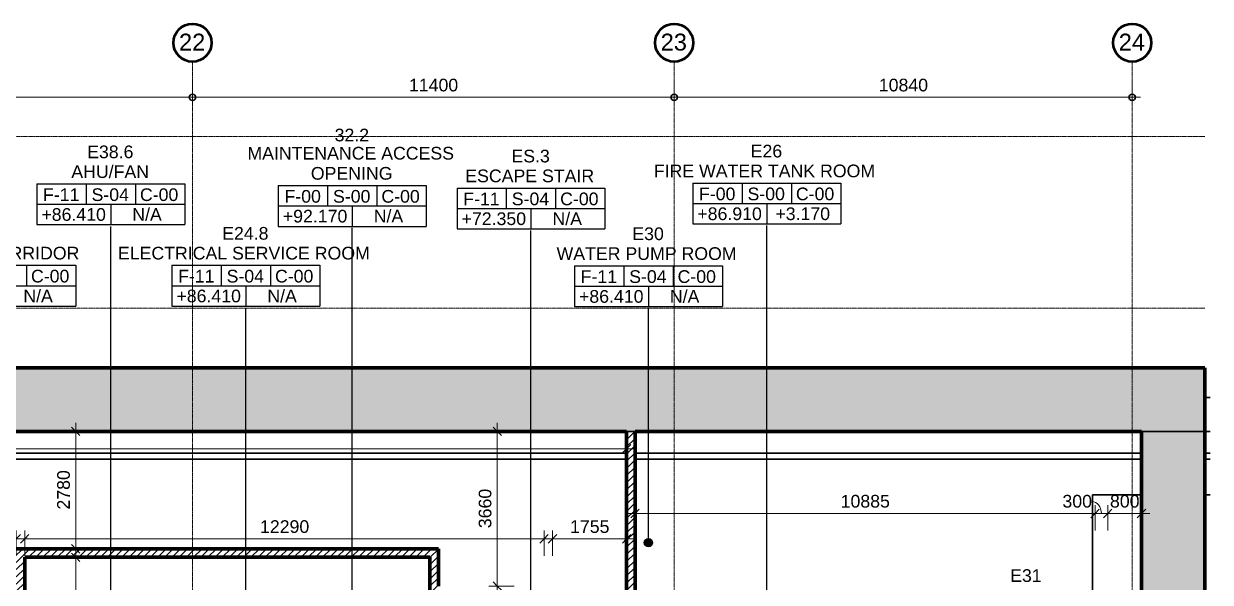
# Model space of a CAD drawing. Header units: millimetres. Extents: x -726048 to -647426, y -20687 to 18995.
# Drawn here: x -680276 to -652194, y 5709 to 18921 of the extents above; entities that cross this region are included whole.
import ezdxf

# ---------------------------------------------------------------- set-up
doc = ezdxf.new("R2010")
doc.units = ezdxf.units.MM
doc.linetypes.add('DPA_Grid _ Level 100', pattern=[10, 5.5, -1.6, 1.3, -1.6])
for name, color, linetype, lineweight in [('A-ANNO-DIMS', 1, 'Continuous', 9), ('A-ANNO-DIMS-100', 1, 'Continuous', 9), ('A-FLOR-E', 2, 'Continuous', 35), ('A-ROOM-IDEN', 3, 'Continuous', 25), ('A-ROOM-LINE', 3, 'Continuous', 25), ('A-WALL', 5, 'Continuous', 35), ('A-WALL-PATT', 1, 'Continuous', 35), ('S-GRID', 251, 'Continuous', 9), ('S-GRID-IDEN', 3, 'Continuous', 50), ('WALL-E', 2, 'Continuous', 35)]:
    doc.layers.add(name, color=color, linetype=linetype, lineweight=lineweight)
doc.styles.add('Arial', font='arial.ttf', dxfattribs={"height": 400})
doc.styles.add('Arial_2', font='arial.ttf', dxfattribs={"height": 300})
doc.dimstyles.new('DPA-DIM-3_0_C-C', dxfattribs={"dimscale": 304.8, "dimtxt": 306.07782, "dimasz": 0.492126, "dimexe": 0.656168, "dimexo": 0.0625, "dimgap": 0.164042, "dimtad": 1, "dimdec": 0, "dimzin": 0, "dimdsep": 46, "dimtxsty": 'Arial_2', "dimblk1": 'DOTBLANK', "dimblk2": 'DOTBLANK', "dimsah": 1, "dimcen": 0.09, "dimdle": 0.656168, "dimadec": 8, "dimazin": 0, "dimtfac": 1, "dimtdec": 4, "dimtix": 1, "dimtmove": 0, "dimatfit": 3, "dimfxl": 1.312336, "dimfxlon": 1, "dimtvp": 1, "dimtolj": 1, "dimtzin": 0, "dimarcsym": 2})
doc.dimstyles.new('DPA-DIM-3_0_T-T', dxfattribs={"dimscale": 304.8, "dimtxt": 306.07782, "dimasz": 0.656168, "dimexe": 0.656168, "dimexo": 0.0625, "dimgap": 0.164042, "dimtad": 1, "dimdec": 0, "dimzin": 0, "dimdsep": 46, "dimtxsty": 'Arial_2', "dimblk1": 'OBLIQUE', "dimblk2": 'OBLIQUE', "dimsah": 1, "dimcen": 0.09, "dimdle": 0.656168, "dimadec": 8, "dimazin": 0, "dimtfac": 1, "dimtdec": 4, "dimtix": 1, "dimtmove": 0, "dimatfit": 3, "dimfxl": 1.312336, "dimfxlon": 1, "dimtvp": 1, "dimtolj": 1, "dimtzin": 0, "dimarcsym": 2})
doc.dimstyles.new('DPA-DIM-3_0_T-T_1', dxfattribs={"dimscale": 304.8, "dimtxt": 306.07782, "dimasz": 0.656168, "dimexe": 0.656168, "dimexo": 0.0625, "dimgap": 0.164042, "dimtad": 1, "dimdec": 0, "dimzin": 0, "dimdsep": 46, "dimtxsty": 'Arial_2', "dimblk1": 'OBLIQUE', "dimblk2": 'OBLIQUE', "dimsah": 1, "dimcen": 0.09, "dimdle": 0.656168, "dimadec": 8, "dimazin": 0, "dimtfac": 1, "dimtdec": 4, "dimtix": 1, "dimtmove": 1, "dimatfit": 3, "dimfxl": 1.312336, "dimfxlon": 1, "dimtvp": 1, "dimtolj": 1, "dimtzin": 0, "dimarcsym": 2})
pattern_1 = [(45, (0, 0), (-84.852814, 84.852814), [])]
pattern_2 = [(50, (0, 0), (728.7365, -63.7558), [76.2, -838.2]), (355, (0, 0), (-140.9716, 764.2276), [60.96, -670.56]), (100.451, (60.7, -5.3), (587.77, 700.46675), [64.76, -712.36]), (46.184, (0, 203.2), (1084.3162, -168.171), [114.3, -1257.3]), (96.636, (90.4, 189.2), (949.6099, 989.7098), [97.14, -1068.54]), (351.184, (0, 203.2), (949.6206, 989.7012), [91.44, -1005.84]), (21, (101.6, 152.4), (606.45787, -409.06057), [76.2, -838.2]), (326, (101.6, 152.4), (247.20834, 736.7529), [60.96, -670.56]), (71.451, (152.14, 118.3), (853.66825, 327.6855), [64.76, -712.36]), (37.5, (0, 0), (12.35469, 338.22012), [33.528, -628.904, 33.528, -647.192, -673.1]), (37.5, (0, 0), (12.35469, 338.22012), [-1343.152, 33.528, -639.572]), (7.5, (0, 0), (267.27887, 400.72213), [33.528, -354.584, 33.528, -613.664, -256.54]), (7.5, (0, 0), (267.27887, 400.72213), [-1035.304, 33.528, -223.012]), (327.5, (-226.57, 0), (542.36333, -22.91534), [33.528, -220.472, 33.528, -758.952, -1051.56]), (327.5, (-226.57, 0), (542.36333, -22.91534), [-1046.48, 33.528, -1018.032]), (317.5, (-328.17, 0), (592.51696, 101.7071), [33.528, -296.672, 33.528, -492.76, -746.76]), (317.5, (-328.17, 0), (592.51696, 101.7071), [-856.488, 33.528, -713.232])]

# ---------------------------------------------------------------- blocks, each defined once
blk = doc.blocks.new('Grid - 100 Scale-2291345-4253-01 ENLARGED CONCOURSE LEVEL - REFLECTED CEILING PLAN - SHEET 4')
at = {"layer": 'S-GRID-IDEN'}
blk.add_circle((0, 0), 4.5, dxfattribs=at)
blk = doc.blocks.new('DIMBLOCK4-4253-01 ENLARGED CONCOURSE LEVEL - REFLECTED CEILING PLAN - SHEET 4')
at = {"layer": 'A-ANNO-DIMS-100', "transparency": 16777216}
for p, q in [((-687682, 17581), (-687682, 16981)), ((-687682, 17181), (-687682, 17581)), ((-676282, 17581), (-676282, 16981)), ((-676282, 17181), (-676282, 17581)), ((-687682, 17181), (-676282, 17181))]:
    blk.add_line(p, q, dxfattribs=at)
at = {"layer": 'A-ANNO-DIMS-100', "lineweight": 35, "transparency": 16777216}
for centre in [(-687682, 17181), (-676282, 17181)]:
    blk.add_circle(centre, 75, dxfattribs=at)
at = {"layer": 'A-ANNO-DIMS-100', "color": 0, "transparency": 16777216, "insert": (-682559, 17621), "char_height": 300, "width": 1384.41, "attachment_point": 1, "line_spacing_factor": 0.941778, "style": 'Arial_2'}
blk.add_mtext('11400', dxfattribs=at)
blk = doc.blocks.new('_DotBlank')
at = {"color": 0, "linetype": 'ByBlock', "lineweight": -2}
blk.add_line((-0.5, 0), (-1, 0), dxfattribs=at)
blk.add_circle((0, 0), 0.5, dxfattribs=at)
blk = doc.blocks.new('DIMBLOCK5-4253-01 ENLARGED CONCOURSE LEVEL - REFLECTED CEILING PLAN - SHEET 4')
at = {"layer": 'A-ANNO-DIMS-100', "transparency": 16777216}
for p, q in [((-676282, 17581), (-676282, 16981)), ((-676282, 17181), (-676282, 17581)), ((-664882, 17581), (-664882, 16981)), ((-664882, 17181), (-664882, 17581)), ((-676282, 17181), (-664882, 17181))]:
    blk.add_line(p, q, dxfattribs=at)
at = {"layer": 'A-ANNO-DIMS-100', "lineweight": 35, "transparency": 16777216}
for centre in [(-676282, 17181), (-664882, 17181)]:
    blk.add_circle(centre, 75, dxfattribs=at)
at = {"layer": 'A-ANNO-DIMS-100', "color": 0, "transparency": 16777216, "insert": (-671159, 17621), "char_height": 300, "width": 1384.41, "attachment_point": 1, "line_spacing_factor": 0.941778, "style": 'Arial_2'}
blk.add_mtext('11400', dxfattribs=at)
blk = doc.blocks.new('DIMBLOCK6-4253-01 ENLARGED CONCOURSE LEVEL - REFLECTED CEILING PLAN - SHEET 4')
at = {"layer": 'A-ANNO-DIMS-100', "transparency": 16777216}
for p, q in [((-664882, 17581), (-664882, 16981)), ((-664882, 17181), (-664882, 17581)), ((-654042, 17581), (-654042, 16981)), ((-654042, 17181), (-654042, 17581)), ((-664882, 17181), (-653842, 17181))]:
    blk.add_line(p, q, dxfattribs=at)
at = {"layer": 'A-ANNO-DIMS-100', "lineweight": 35, "transparency": 16777216}
for centre in [(-664882, 17181), (-654042, 17181)]:
    blk.add_circle(centre, 75, dxfattribs=at)
at = {"layer": 'A-ANNO-DIMS-100', "color": 0, "transparency": 16777216, "insert": (-660039, 17621), "char_height": 300, "width": 1384.41, "attachment_point": 1, "line_spacing_factor": 0.941778, "style": 'Arial_2'}
blk.add_mtext('10840', dxfattribs=at)
blk = doc.blocks.new('DPA_Room Tag Box - Standard-4486259-4253-01 ENLARGED CONCOURSE LEVEL - REFLECTED CEILING PLAN - SHEET 4')
at = {"layer": 'A-ROOM-LINE'}
for p, q in [((-17.5, -2.94), (-17.5, -12.6)), ((-17.5, -2.94), (17.5, -2.94)), ((-5.83, -2.94), (-5.83, -7.77)), ((5.83, -2.94), (5.83, -7.77)), ((17.5, -2.94), (17.5, -12.6)), ((-17.5, -7.77), (17.5, -7.77)), ((0, -7.77), (0, -12.6)), ((-17.5, -12.6), (17.5, -12.6))]:
    blk.add_line(p, q, dxfattribs=at)
blk = doc.blocks.new('DIMBLOCK27-4253-01 ENLARGED CONCOURSE LEVEL - REFLECTED CEILING PLAN - SHEET 4')
at = {"layer": 'A-ANNO-DIMS-100', "transparency": 16777216}
for p, q in [((-679445, 9279), (-678845, 9279)), ((-679045, 9279), (-679445, 9279)), ((-679045, 6299), (-679045, 9479)), ((-679445, 6499), (-678845, 6499)), ((-679045, 6499), (-679445, 6499))]:
    blk.add_line(p, q, dxfattribs=at)
at = {"layer": 'A-ANNO-DIMS-100', "lineweight": 35, "transparency": 16777216}
for p, q in [((-679045, 9279), (-679145, 9379)), ((-679045, 9279), (-678945, 9179)), ((-679045, 6499), (-679145, 6599)), ((-679045, 6499), (-678945, 6399))]:
    blk.add_line(p, q, dxfattribs=at)
at = {"layer": 'A-ANNO-DIMS-100', "color": 0, "transparency": 16777216, "insert": (-679485, 7428), "char_height": 300, "width": 1107.53, "attachment_point": 1, "rotation": 90, "line_spacing_factor": 0.941778, "style": 'Arial_2'}
blk.add_mtext('2780', dxfattribs=at)
blk = doc.blocks.new('_Oblique')
at = {"color": 0, "linetype": 'ByBlock', "lineweight": -2}
blk.add_line((-0.5, -0.5), (0.5, 0.5), dxfattribs=at)
blk = doc.blocks.new('DIMBLOCK28-4253-01 ENLARGED CONCOURSE LEVEL - REFLECTED CEILING PLAN - SHEET 4')
at = {"layer": 'A-ANNO-DIMS-100', "transparency": 16777216}
for p, q in [((-679045, 1219), (-679045, 6499)), ((-679445, 6299), (-678845, 6299)), ((-679045, 6299), (-679445, 6299)), ((-679445, 1419), (-678845, 1419)), ((-679045, 1419), (-679445, 1419))]:
    blk.add_line(p, q, dxfattribs=at)
at = {"layer": 'A-ANNO-DIMS-100', "lineweight": 35, "transparency": 16777216}
for p, q in [((-679045, 6299), (-679145, 6399)), ((-679045, 6299), (-678945, 6199)), ((-679045, 1419), (-679145, 1519)), ((-679045, 1419), (-678945, 1319))]:
    blk.add_line(p, q, dxfattribs=at)
at = {"layer": 'A-ANNO-DIMS-100', "color": 0, "transparency": 16777216, "insert": (-679485, 3398), "char_height": 300, "width": 1107.53, "attachment_point": 1, "rotation": 90, "line_spacing_factor": 0.941778, "style": 'Arial_2'}
blk.add_mtext('4880', dxfattribs=at)
blk = doc.blocks.new('DIMBLOCK32-4253-01 ENLARGED CONCOURSE LEVEL - REFLECTED CEILING PLAN - SHEET 4')
at = {"layer": 'A-ANNO-DIMS-100', "transparency": 16777216}
for p, q in [((-666007, 7136), (-666007, 6536)), ((-666007, 6736), (-666007, 7136)), ((-667762, 6336), (-667762, 6936)), ((-667962, 6736), (-665807, 6736)), ((-667762, 6736), (-667762, 6336))]:
    blk.add_line(p, q, dxfattribs=at)
at = {"layer": 'A-ANNO-DIMS-100', "lineweight": 35, "transparency": 16777216}
for p, q in [((-667762, 6736), (-667662, 6836)), ((-666007, 6736), (-665907, 6836)), ((-667762, 6736), (-667862, 6636)), ((-666007, 6736), (-666107, 6636))]:
    blk.add_line(p, q, dxfattribs=at)
at = {"layer": 'A-ANNO-DIMS-100', "color": 0, "transparency": 16777216, "insert": (-667346, 7176), "char_height": 300, "width": 1107.53, "attachment_point": 1, "line_spacing_factor": 0.941778, "style": 'Arial_2'}
blk.add_mtext('1755', dxfattribs=at)
blk = doc.blocks.new('DIMBLOCK48-4253-01 ENLARGED CONCOURSE LEVEL - REFLECTED CEILING PLAN - SHEET 4')
at = {"layer": 'A-ANNO-DIMS-100', "transparency": 16777216}
for p, q in [((-665807, 7736), (-665807, 7136)), ((-665807, 7336), (-665807, 7736)), ((-666007, 7336), (-654922, 7336)), ((-654922, 6936), (-654922, 7536)), ((-654922, 7336), (-654922, 6936))]:
    blk.add_line(p, q, dxfattribs=at)
at = {"layer": 'A-ANNO-DIMS-100', "lineweight": 35, "transparency": 16777216}
for p, q in [((-665807, 7336), (-665907, 7236)), ((-665807, 7336), (-665707, 7436)), ((-654922, 7336), (-655022, 7236)), ((-654922, 7336), (-654822, 7436))]:
    blk.add_line(p, q, dxfattribs=at)
at = {"layer": 'A-ANNO-DIMS-100', "color": 0, "transparency": 16777216, "insert": (-660942, 7776), "char_height": 300, "width": 1384.41, "attachment_point": 1, "line_spacing_factor": 0.941778, "style": 'Arial_2'}
blk.add_mtext('10885', dxfattribs=at)
blk = doc.blocks.new('DIMBLOCK49-4253-01 ENLARGED CONCOURSE LEVEL - REFLECTED CEILING PLAN - SHEET 4')
at = {"layer": 'A-ANNO-DIMS-100', "lineweight": 35, "transparency": 16777216}
for p, q in [((-654922, 7336), (-655022, 7236)), ((-654922, 7336), (-654822, 7436)), ((-654622, 7336), (-654722, 7236)), ((-654622, 7336), (-654522, 7436))]:
    blk.add_line(p, q, dxfattribs=at)
at = {"layer": 'A-ANNO-DIMS-100', "transparency": 16777216}
for p, q in [((-654922, 6936), (-654922, 7536)), ((-654922, 7336), (-654622, 7336)), ((-654922, 7336), (-654922, 6936)), ((-654622, 6936), (-654622, 7536)), ((-654622, 7336), (-654622, 6936))]:
    blk.add_line(p, q, dxfattribs=at)
blk.add_ellipse((-655000, 7336), major_axis=(0, 285), ratio=0.799012, start_param=4.712389, end_param=6.283185, dxfattribs=at)
at = {"layer": 'A-ANNO-DIMS-100', "color": 0, "transparency": 16777216, "insert": (-655693, 7776), "char_height": 300, "width": 830.65, "attachment_point": 1, "line_spacing_factor": 0.941778, "style": 'Arial_2'}
blk.add_mtext('300', dxfattribs=at)
blk = doc.blocks.new('DIMBLOCK50-4253-01 ENLARGED CONCOURSE LEVEL - REFLECTED CEILING PLAN - SHEET 4')
at = {"layer": 'A-ANNO-DIMS-100', "transparency": 16777216}
for p, q in [((-653822, 7736), (-653822, 7136)), ((-653822, 7336), (-653822, 7736)), ((-654622, 6936), (-654622, 7536)), ((-654622, 7336), (-653622, 7336)), ((-654622, 7336), (-654622, 6936))]:
    blk.add_line(p, q, dxfattribs=at)
at = {"layer": 'A-ANNO-DIMS-100', "lineweight": 35, "transparency": 16777216}
for p, q in [((-654622, 7336), (-654722, 7236)), ((-654622, 7336), (-654522, 7436)), ((-653822, 7336), (-653922, 7236)), ((-653822, 7336), (-653722, 7436))]:
    blk.add_line(p, q, dxfattribs=at)
at = {"layer": 'A-ANNO-DIMS-100', "color": 0, "transparency": 16777216, "insert": (-654568, 7776), "char_height": 300, "width": 830.65, "attachment_point": 1, "line_spacing_factor": 0.941778, "style": 'Arial_2'}
blk.add_mtext('800', dxfattribs=at)
blk = doc.blocks.new('DIMBLOCK51-4253-01 ENLARGED CONCOURSE LEVEL - REFLECTED CEILING PLAN - SHEET 4')
at = {"layer": 'A-ANNO-DIMS-100', "transparency": 16777216}
for p, q in [((-680252, 6336), (-680252, 6936)), ((-667962, 6336), (-667962, 6936)), ((-680452, 6736), (-667762, 6736)), ((-680252, 6736), (-680252, 6336)), ((-667962, 6736), (-667962, 6336))]:
    blk.add_line(p, q, dxfattribs=at)
at = {"layer": 'A-ANNO-DIMS-100', "lineweight": 35, "transparency": 16777216}
for p, q in [((-680252, 6736), (-680152, 6836)), ((-667962, 6736), (-667862, 6836)), ((-680252, 6736), (-680352, 6636)), ((-667962, 6736), (-668062, 6636))]:
    blk.add_line(p, q, dxfattribs=at)
at = {"layer": 'A-ANNO-DIMS-100', "color": 0, "transparency": 16777216, "insert": (-674684, 7176), "char_height": 300, "width": 1384.41, "attachment_point": 1, "line_spacing_factor": 0.941778, "style": 'Arial_2'}
blk.add_mtext('12290', dxfattribs=at)
blk = doc.blocks.new('DIMBLOCK53-4253-01 ENLARGED CONCOURSE LEVEL - REFLECTED CEILING PLAN - SHEET 4')
at = {"layer": 'A-ANNO-DIMS-100', "transparency": 16777216}
for p, q in [((-707252, 9269), (-707252, 8669)), ((-707252, 8869), (-707252, 9269)), ((-666007, 9269), (-666007, 8669)), ((-666007, 8869), (-666007, 9269)), ((-707452, 8869), (-665807, 8869))]:
    blk.add_line(p, q, dxfattribs=at)
at = {"layer": 'A-ANNO-DIMS-100', "lineweight": 35, "transparency": 16777216}
for p, q in [((-707252, 8869), (-707352, 8769)), ((-707252, 8869), (-707152, 8969)), ((-666007, 8869), (-666107, 8769)), ((-666007, 8869), (-665907, 8969))]:
    blk.add_line(p, q, dxfattribs=at)
at = {"layer": 'A-ANNO-DIMS-100', "color": 0, "transparency": 16777216, "insert": (-687207, 9309), "char_height": 300, "width": 1384.41, "attachment_point": 1, "line_spacing_factor": 0.941778, "style": 'Arial_2'}
blk.add_mtext('41245', dxfattribs=at)
blk = doc.blocks.new('DIMBLOCK56-4253-01 ENLARGED CONCOURSE LEVEL - REFLECTED CEILING PLAN - SHEET 4')
at = {"layer": 'A-ANNO-DIMS-100', "transparency": 16777216}
for p, q in [((-684757, 6336), (-684757, 6936)), ((-680452, 6336), (-680452, 6936)), ((-684957, 6736), (-680252, 6736)), ((-684757, 6736), (-684757, 6336)), ((-680452, 6736), (-680452, 6336))]:
    blk.add_line(p, q, dxfattribs=at)
at = {"layer": 'A-ANNO-DIMS-100', "lineweight": 35, "transparency": 16777216}
for p, q in [((-684757, 6736), (-684657, 6836)), ((-680452, 6736), (-680352, 6836)), ((-684757, 6736), (-684857, 6636)), ((-680452, 6736), (-680552, 6636))]:
    blk.add_line(p, q, dxfattribs=at)
at = {"layer": 'A-ANNO-DIMS-100', "color": 0, "transparency": 16777216, "insert": (-683066, 7176), "char_height": 300, "width": 1107.53, "attachment_point": 1, "line_spacing_factor": 0.941778, "style": 'Arial_2'}
blk.add_mtext('4305', dxfattribs=at)
blk = doc.blocks.new('DIMBLOCK88-4253-01 ENLARGED CONCOURSE LEVEL - REFLECTED CEILING PLAN - SHEET 4')
at = {"layer": 'A-ANNO-DIMS-100', "transparency": 16777216}
for p, q in [((-668670, 9279), (-669270, 9279)), ((-669070, 9479), (-669070, 5419)), ((-669070, 9279), (-668670, 9279)), ((-668670, 5619), (-669270, 5619)), ((-669070, 5619), (-668670, 5619))]:
    blk.add_line(p, q, dxfattribs=at)
at = {"layer": 'A-ANNO-DIMS-100', "lineweight": 35, "transparency": 16777216}
for p, q in [((-669070, 9279), (-669170, 9379)), ((-669070, 9279), (-668970, 9179)), ((-669070, 5619), (-669170, 5719)), ((-669070, 5619), (-668970, 5519))]:
    blk.add_line(p, q, dxfattribs=at)
at = {"layer": 'A-ANNO-DIMS-100', "color": 0, "transparency": 16777216, "insert": (-669509, 6988), "char_height": 300, "width": 1107.53, "attachment_point": 1, "rotation": 90, "line_spacing_factor": 0.941778, "style": 'Arial_2'}
blk.add_mtext('3660', dxfattribs=at)
blk = doc.blocks.new('DPA_Room Tag Box _Longer_ - Standard-4486008-4253-01 ENLARGED CONCOURSE LEVEL - REFLECTED CEILING PLAN - SHEET 4')
at = {"layer": 'A-ROOM-LINE'}
for p, q in [((-17.5, -2.98), (-17.5, -12.65)), ((-17.5, -2.98), (17.5, -2.98)), ((-5.83, -2.98), (-5.83, -7.81)), ((5.83, -2.98), (5.83, -7.81)), ((17.5, -2.98), (17.5, -12.65)), ((-17.5, -7.81), (17.5, -7.81)), ((0, -7.81), (0, -12.65)), ((-17.5, -12.65), (17.5, -12.65))]:
    blk.add_line(p, q, dxfattribs=at)

msp = doc.modelspace()

# ---------------------------------------------------------------- hatches: boundary and pattern name
at = {"layer": 'A-ROOM-IDEN'}
h = msp.add_hatch(color=256, dxfattribs=at)
edge = h.paths.add_edge_path()
edge.add_arc((-665492.4, 6645.7), 100, 0, 360)
at = {"layer": 'A-WALL-PATT', "lineweight": 9}
h = msp.add_hatch(dxfattribs=at)
h.set_pattern_fill('FP_1', color=256, style=0, pattern_type=2)
h.set_pattern_definition(pattern_2)
h.paths.add_polyline_path([(-652322.4, 9279), (-652322.4, 10779), (-722165.5, 10779), (-722165.5, 9279), (-653822.4, 9279)])
h = msp.add_hatch(dxfattribs=at)
h.set_pattern_fill('FP_2', color=256, style=0, pattern_type=2)
h.set_pattern_definition(pattern_1)
h.paths.add_polyline_path([(-665807.4, -6966.4), (-665807.4, 9279), (-666007.4, 9279), (-666007.4, -6966.4)])
h = msp.add_hatch(dxfattribs=at)
h.set_pattern_fill('FP_1', color=256, style=0, pattern_type=2)
h.set_pattern_definition(pattern_2)
h.paths.add_polyline_path([(-653822.4, -20033), (-652322.4, -20033), (-652322.4, 9279), (-653822.4, 9279), (-653822.4, -18533)])
h = msp.add_hatch(dxfattribs=at)
h.set_pattern_fill('FP_2', color=256, style=0, pattern_type=2)
h.set_pattern_definition(pattern_1)
h.paths.add_polyline_path([(-670662.4, 6299), (-670462.4, 6299), (-670462.4, 6499), (-693192.4, 6499), (-693192.4, 6299), (-678433.6, 6299)])
h = msp.add_hatch(dxfattribs=at)
h.set_pattern_fill('FP_2', color=256, style=0, pattern_type=2)
h.set_pattern_definition(pattern_1)
h.paths.add_polyline_path([(-680452.4, 1219), (-680252.4, 1219), (-680252.4, 6299), (-680452.4, 6299), (-680452.4, 3753.2)])
h = msp.add_hatch(dxfattribs=at)
h.set_pattern_fill('FP_2', color=256, style=0, pattern_type=2)
h.set_pattern_definition(pattern_1)
h.paths.add_polyline_path([(-670662.4, -3916), (-670462.4, -3916), (-670462.4, 6299), (-670662.4, 6299), (-670662.4, -3716)])

# ---------------------------------------------------------------- linework, layer by layer
at = {"layer": 'A-FLOR-E'}
for p, q in [((-722165.5, 9279), (-652194.5, 9279)), ((-652194.5, 9279), (-722165.5, 9279)), ((-666007.4, 8759), (-707252.4, 8759)), ((-707252.4, 8759), (-666007.4, 8759)), ((-653822.4, 8759), (-665807.4, 8759)), ((-665807.4, 8759), (-653822.4, 8759)), ((-652194.5, 8759), (-652322.4, 8759)), ((-652322.4, 8759), (-652194.5, 8759)), ((-707252.4, 8619), (-666007.4, 8619)), ((-665807.4, 8619), (-653822.4, 8619)), ((-652322.4, 8619), (-652194.5, 8619)), ((-653822.4, 7779), (-654982.4, 7779)), ((-654982.4, 7779), (-654982.4, 5379)), ((-654982.4, 5379), (-654982.4, 7779)), ((-654982.4, 7779), (-653822.4, 7779)), ((-653822.4, 7779), (-654982.4, 7779)), ((-654982.4, 7779), (-654982.4, 5379)), ((-652194.5, 7779), (-652322.4, 7779)), ((-652322.4, 7779), (-652194.5, 7779)), ((-652194.5, 7779), (-652322.4, 7779))]:
    msp.add_line(p, q, dxfattribs=at)
at = {"layer": 'A-ROOM-IDEN'}
for p, q in [((-678216.7, 144.1), (-678216.7, 14128)), ((-672502.1, -1991.6), (-672502.1, 14092.9)), ((-662691.7, -9652.7), (-662691.7, 14145.7)), ((-668271.6, -11475.4), (-668271.6, 14028.2)), ((-675020.2, 4663.9), (-675020.2, 12200.3)), ((-665492.4, 6645.7), (-665492.4, 12190.1))]:
    msp.add_line(p, q, dxfattribs=at)
msp.add_circle((-665492.4, 6645.7), 100, dxfattribs=at)
at = {"layer": 'A-WALL', "color": 7, "lineweight": 70}
for p, q in [((-722165.5, 10779), (-652322.4, 10779)), ((-652322.4, 10779), (-652322.4, 9279)), ((-666007.4, 9279), (-707252.4, 9279)), ((-666007.4, 1419), (-666007.4, 9279)), ((-665807.4, 9279), (-665807.4, -6966.4)), ((-653822.4, 9279), (-665807.4, 9279)), ((-653822.4, -3486), (-653822.4, 9279)), ((-652322.4, 9279), (-652322.4, -20033)), ((-693192.4, 6499), (-670462.4, 6499)), ((-670462.4, 6499), (-670462.4, 6299)), ((-680252.4, 6299), (-680252.4, 1419)), ((-670662.4, 6299), (-680252.4, 6299)), ((-670662.4, 1419), (-670662.4, 6299)), ((-670462.4, 6299), (-670462.4, 5619))]:
    msp.add_line(p, q, dxfattribs=at)
at = {"layer": 'A-WALL', "lineweight": 9}
msp.add_line((-666007.4, 9279), (-665807.4, 9279), dxfattribs=at)
at = {"layer": 'S-GRID', "linetype": 'DPA_Grid _ Level 100'}
for p, q in [((-676282.4, -20129.6), (-676282.4, 18020.9)), ((-664882.4, -20129.6), (-664882.4, 18020.9)), ((-654042.4, -20129.6), (-654042.4, 18020.9)), ((-652322.4, 16252), (-724648.9, 16252)), ((-652322.4, 12194), (-724648.9, 12194))]:
    msp.add_line(p, q, dxfattribs=at)
at = {"layer": 'WALL-E'}
for p, q in [((-652320.8, 10079), (-652194.5, 10079)), ((-652194.5, 10079), (-652320.8, 10079)), ((-652320.8, 9279), (-652320.8, 10079)), ((-652320.8, 10079), (-652320.8, 9279)), ((-652320.8, 9279), (-652194.5, 9279)), ((-652194.5, 9279), (-652320.8, 9279))]:
    msp.add_line(p, q, dxfattribs=at)

# ---------------------------------------------------------------- block references
at = {"layer": 'A-ROOM-IDEN', "xscale": 99.99999999999993, "yscale": 99.99999999999993, "zscale": 99.99999999999993}
for name, p in [('DPA_Room Tag Box - Standard-4486259-4253-01 ENLARGED CONCOURSE LEVEL - REFLECTED CEILING PLAN - SHEET 4', (-678216.7, 15428)), ('DPA_Room Tag Box _Longer_ - Standard-4486008-4253-01 ENLARGED CONCOURSE LEVEL - REFLECTED CEILING PLAN - SHEET 4', (-672502, 15392.9)), ('DPA_Room Tag Box - Standard-4486259-4253-01 ENLARGED CONCOURSE LEVEL - REFLECTED CEILING PLAN - SHEET 4', (-668271.6, 15328.2)), ('DPA_Room Tag Box - Standard-4486259-4253-01 ENLARGED CONCOURSE LEVEL - REFLECTED CEILING PLAN - SHEET 4', (-662691.7, 15445.7)), ('DPA_Room Tag Box - Standard-4486259-4253-01 ENLARGED CONCOURSE LEVEL - REFLECTED CEILING PLAN - SHEET 4', (-680795.1, 13501.3)), ('DPA_Room Tag Box - Standard-4486259-4253-01 ENLARGED CONCOURSE LEVEL - REFLECTED CEILING PLAN - SHEET 4', (-675020.2, 13500.3)), ('DPA_Room Tag Box - Standard-4486259-4253-01 ENLARGED CONCOURSE LEVEL - REFLECTED CEILING PLAN - SHEET 4', (-665492.4, 13490.1))]:
    msp.add_blockref(name, p, dxfattribs=at)
at = {"layer": 'S-GRID-IDEN', "xscale": 99.99999999999993, "yscale": 99.99999999999993, "zscale": 99.99999999999993}
for p in [(-676282.4, 18470.9), (-664882.4, 18470.9), (-654042.4, 18470.9)]:
    msp.add_blockref('Grid - 100 Scale-2291345-4253-01 ENLARGED CONCOURSE LEVEL - REFLECTED CEILING PLAN - SHEET 4', p, dxfattribs=at)

# ---------------------------------------------------------------- texts
at = {"layer": 'A-ROOM-IDEN', "lineweight": 9, "char_height": 300, "attachment_point": 1, "style": 'Arial_2'}
for s, insert, width in [('32.2', (-672918.1, 16438.7), 1010.126), ('E38.6', (-678775.3, 16040.6), 1354.852), ('MAINTENANCE ACCESS', (-674982.6, 16008.3), 6004.639), ('E26', (-663071.8, 16058.3), 921.941), ('ES.3', (-668734.2, 15940.8), 1122.362), ('AHU/FAN', (-679149.7, 15571.7), 2252.742), ('OPENING', (-673481, 15532.1), 2372.995), ('ESCAPE STAIR', (-669826.1, 15471.9), 3759.914), ('FIRE WATER TANK ROOM', (-665364.2, 15589.4), 6469.618), ('F-11', (-679819.3, 15027.4), 1058.227), ('S-04', (-678671.1, 15027.4), 1090.295), ('C-00', (-677526.1, 15027.4), 1114.346), ('F-00', (-674104.7, 14988.1), 1058.227), ('S-00', (-672956.5, 14988.1), 1090.295), ('C-00', (-671811.5, 14988.1), 1114.346), ('F-11', (-669874.2, 14927.6), 1058.227), ('S-04', (-668726, 14927.6), 1090.295), ('C-00', (-667581, 14927.6), 1114.346), ('F-00', (-664294.4, 15045.1), 1058.227), ('S-00', (-663146.2, 15045.1), 1090.295), ('C-00', (-662001.1, 15045.1), 1114.346), ('+86.410', (-679858.4, 14558.7), 1883.966), ('N/A', (-677707.6, 14558.7), 857.806), ('+92.170', (-674143.8, 14519.3), 1883.966), ('N/A', (-671993, 14519.3), 857.806), ('+72.350', (-669913.3, 14458.9), 1883.966), ('N/A', (-667762.5, 14458.9), 857.806), ('+86.910', (-664333.5, 14576.4), 1883.966), ('+3.170', (-662486.6, 14576.4), 1595.358), ('E24.8', (-675578.8, 14112.9), 1354.852), ('E30', (-665872.5, 14102.7), 921.941), ('STAFF CORRIDOR', (-682683.6, 13645), 4569.619), ('ELECTRICAL SERVICE ROOM', (-678046.2, 13644), 7327.424), ('WATER PUMP ROOM', (-667665.4, 13633.8), 5259.07), ('C-00', (-680104.5, 13100.8), 1114.346), ('F-11', (-676622.8, 13099.7), 1058.227), ('S-04', (-675474.6, 13099.7), 1090.295), ('C-00', (-674329.6, 13099.7), 1114.346), ('F-11', (-667095.1, 13089.6), 1058.227), ('S-04', (-665946.9, 13089.6), 1090.295), ('C-00', (-664801.8, 13089.6), 1114.346), ('N/A', (-680286, 12632), 857.806), ('N/A', (-674511.1, 12631), 857.806), ('N/A', (-664983.3, 12620.9), 857.806), ('+86.410', (-676661.9, 12631), 1883.966), ('+86.410', (-667134.2, 12620.9), 1883.966), ('E31', (-656931.3, 6017.6), 921.941)]:
    msp.add_mtext(s, dxfattribs=dict(at, insert=insert, width=width))
at = {"layer": 'S-GRID-IDEN', "lineweight": 9, "char_height": 400, "width": 753.586, "attachment_point": 1, "style": 'Arial'}
for s, insert in [('22', (-676601.2, 18686.8)), ('23', (-665201.2, 18686.8)), ('24', (-654361.2, 18686.8))]:
    msp.add_mtext(s, dxfattribs=dict(at, insert=insert))

# ---------------------------------------------------------------- dimensions: what is measured, and where the dimension line sits
at = {"layer": 'A-ANNO-DIMS'}
for base, p1, p2, dimstyle, override, picture, middle in [((-676282.4, 17181.3), (-687682.4, 17581.3), (-676282.4, 17581.3), 'DPA-DIM-3_0_C-C', {"dimpost": '<>', "dimfxl": 11400}, 'DIMBLOCK4-4253-01 ENLARGED CONCOURSE LEVEL - REFLECTED CEILING PLAN - SHEET 4', (-681982.4, 17384.5)), ((-664882.4, 17181.3), (-676282.4, 17581.3), (-664882.4, 17581.3), 'DPA-DIM-3_0_C-C', {"dimpost": '<>', "dimfxl": 11400}, 'DIMBLOCK5-4253-01 ENLARGED CONCOURSE LEVEL - REFLECTED CEILING PLAN - SHEET 4', (-670582.4, 17384.5)), ((-654042.4, 17181.3), (-664882.4, 17581.3), (-654042.4, 17581.3), 'DPA-DIM-3_0_C-C', {"dimpost": '<>', "dimfxl": 10840}, 'DIMBLOCK6-4253-01 ENLARGED CONCOURSE LEVEL - REFLECTED CEILING PLAN - SHEET 4', (-659462.4, 17384.5)), ((-666007.4, 8869.1), (-707252.4, 9269.1), (-666007.4, 9269.1), 'DPA-DIM-3_0_T-T', {"dimpost": '<>', "dimfxl": 41245.000012}, 'DIMBLOCK53-4253-01 ENLARGED CONCOURSE LEVEL - REFLECTED CEILING PLAN - SHEET 4', (-686629.9, 9072.3)), ((-654922.4, 7336.1), (-665807.4, 7736.1), (-654922.4, 6936.1), 'DPA-DIM-3_0_T-T', {"dimpost": '<>', "dimfxl": 10914.35865}, 'DIMBLOCK48-4253-01 ENLARGED CONCOURSE LEVEL - REFLECTED CEILING PLAN - SHEET 4', (-660364.9, 7539.3)), ((-653822.4, 7336.1), (-654622.4, 6936.1), (-653822.4, 7736.1), 'DPA-DIM-3_0_T-T', {"dimpost": '<>', "dimfxl": 1131.37085}, 'DIMBLOCK50-4253-01 ENLARGED CONCOURSE LEVEL - REFLECTED CEILING PLAN - SHEET 4', (-654222.4, 7539.3)), ((-680452.4, 6736.1), (-684757.4, 6336.1), (-680452.4, 6336.1), 'DPA-DIM-3_0_T-T', {"dimpost": '<>', "dimfxl": 4304.999988}, 'DIMBLOCK56-4253-01 ENLARGED CONCOURSE LEVEL - REFLECTED CEILING PLAN - SHEET 4', (-682604.9, 6939.4)), ((-667962.4, 6736.1), (-680252.4, 6336.1), (-667962.4, 6336.1), 'DPA-DIM-3_0_T-T', {"dimpost": '<>', "dimfxl": 12290.000006}, 'DIMBLOCK51-4253-01 ENLARGED CONCOURSE LEVEL - REFLECTED CEILING PLAN - SHEET 4', (-674107.4, 6939.3)), ((-666007.4, 6736.1), (-667762.4, 6336.1), (-666007.4, 7136.1), 'DPA-DIM-3_0_T-T', {"dimpost": '<>', "dimfxl": 1928.736639}, 'DIMBLOCK32-4253-01 ENLARGED CONCOURSE LEVEL - REFLECTED CEILING PLAN - SHEET 4', (-666884.9, 6939.3))]:
    dim = msp.add_linear_dim(base=base, p1=p1, p2=p2, dimstyle=dimstyle, override=override, dxfattribs=at)
    dim.commit()
    dim.dimension.update_dxf_attribs({"geometry": picture, "text_midpoint": middle})
for base, p1, p2, override, picture, middle in [((-679045.4, 9279), (-679445.4, 6499), (-679445.4, 9279), {"dimpost": '<>', "dimfxl": 2780}, 'DIMBLOCK27-4253-01 ENLARGED CONCOURSE LEVEL - REFLECTED CEILING PLAN - SHEET 4', (-679248.6, 7889)), ((-669069.6, 5619), (-668669.6, 9279), (-668669.6, 5619), {"dimpost": '<>', "dimfxl": 3660}, 'DIMBLOCK88-4253-01 ENLARGED CONCOURSE LEVEL - REFLECTED CEILING PLAN - SHEET 4', (-669272.9, 7449)), ((-679045.4, 6299), (-679445.4, 1419), (-679445.4, 6299), {"dimpost": '<>', "dimfxl": 4879.997265}, 'DIMBLOCK28-4253-01 ENLARGED CONCOURSE LEVEL - REFLECTED CEILING PLAN - SHEET 4', (-679248.6, 3859))]:
    dim = msp.add_linear_dim(base=base, p1=p1, p2=p2, angle=90, dimstyle='DPA-DIM-3_0_T-T', override=override, dxfattribs=at)
    dim.commit()
    dim.dimension.update_dxf_attribs({"geometry": picture, "text_midpoint": middle})
dim = msp.add_linear_dim(base=(-654622.4, 7336.1), p1=(-654922.4, 6936.1), p2=(-654622.4, 6936.1), angle=0, dimstyle='DPA-DIM-3_0_T-T_1', override={"dimpost": '<>', "dimfxl": 300}, dxfattribs=at)
dim.commit()
dim.dimension.update_dxf_attribs({"geometry": 'DIMBLOCK49-4253-01 ENLARGED CONCOURSE LEVEL - REFLECTED CEILING PLAN - SHEET 4', "text_midpoint": (-655277.3, 7575.6), "dimtype": 160})

doc.saveas('drawing.dxf')
